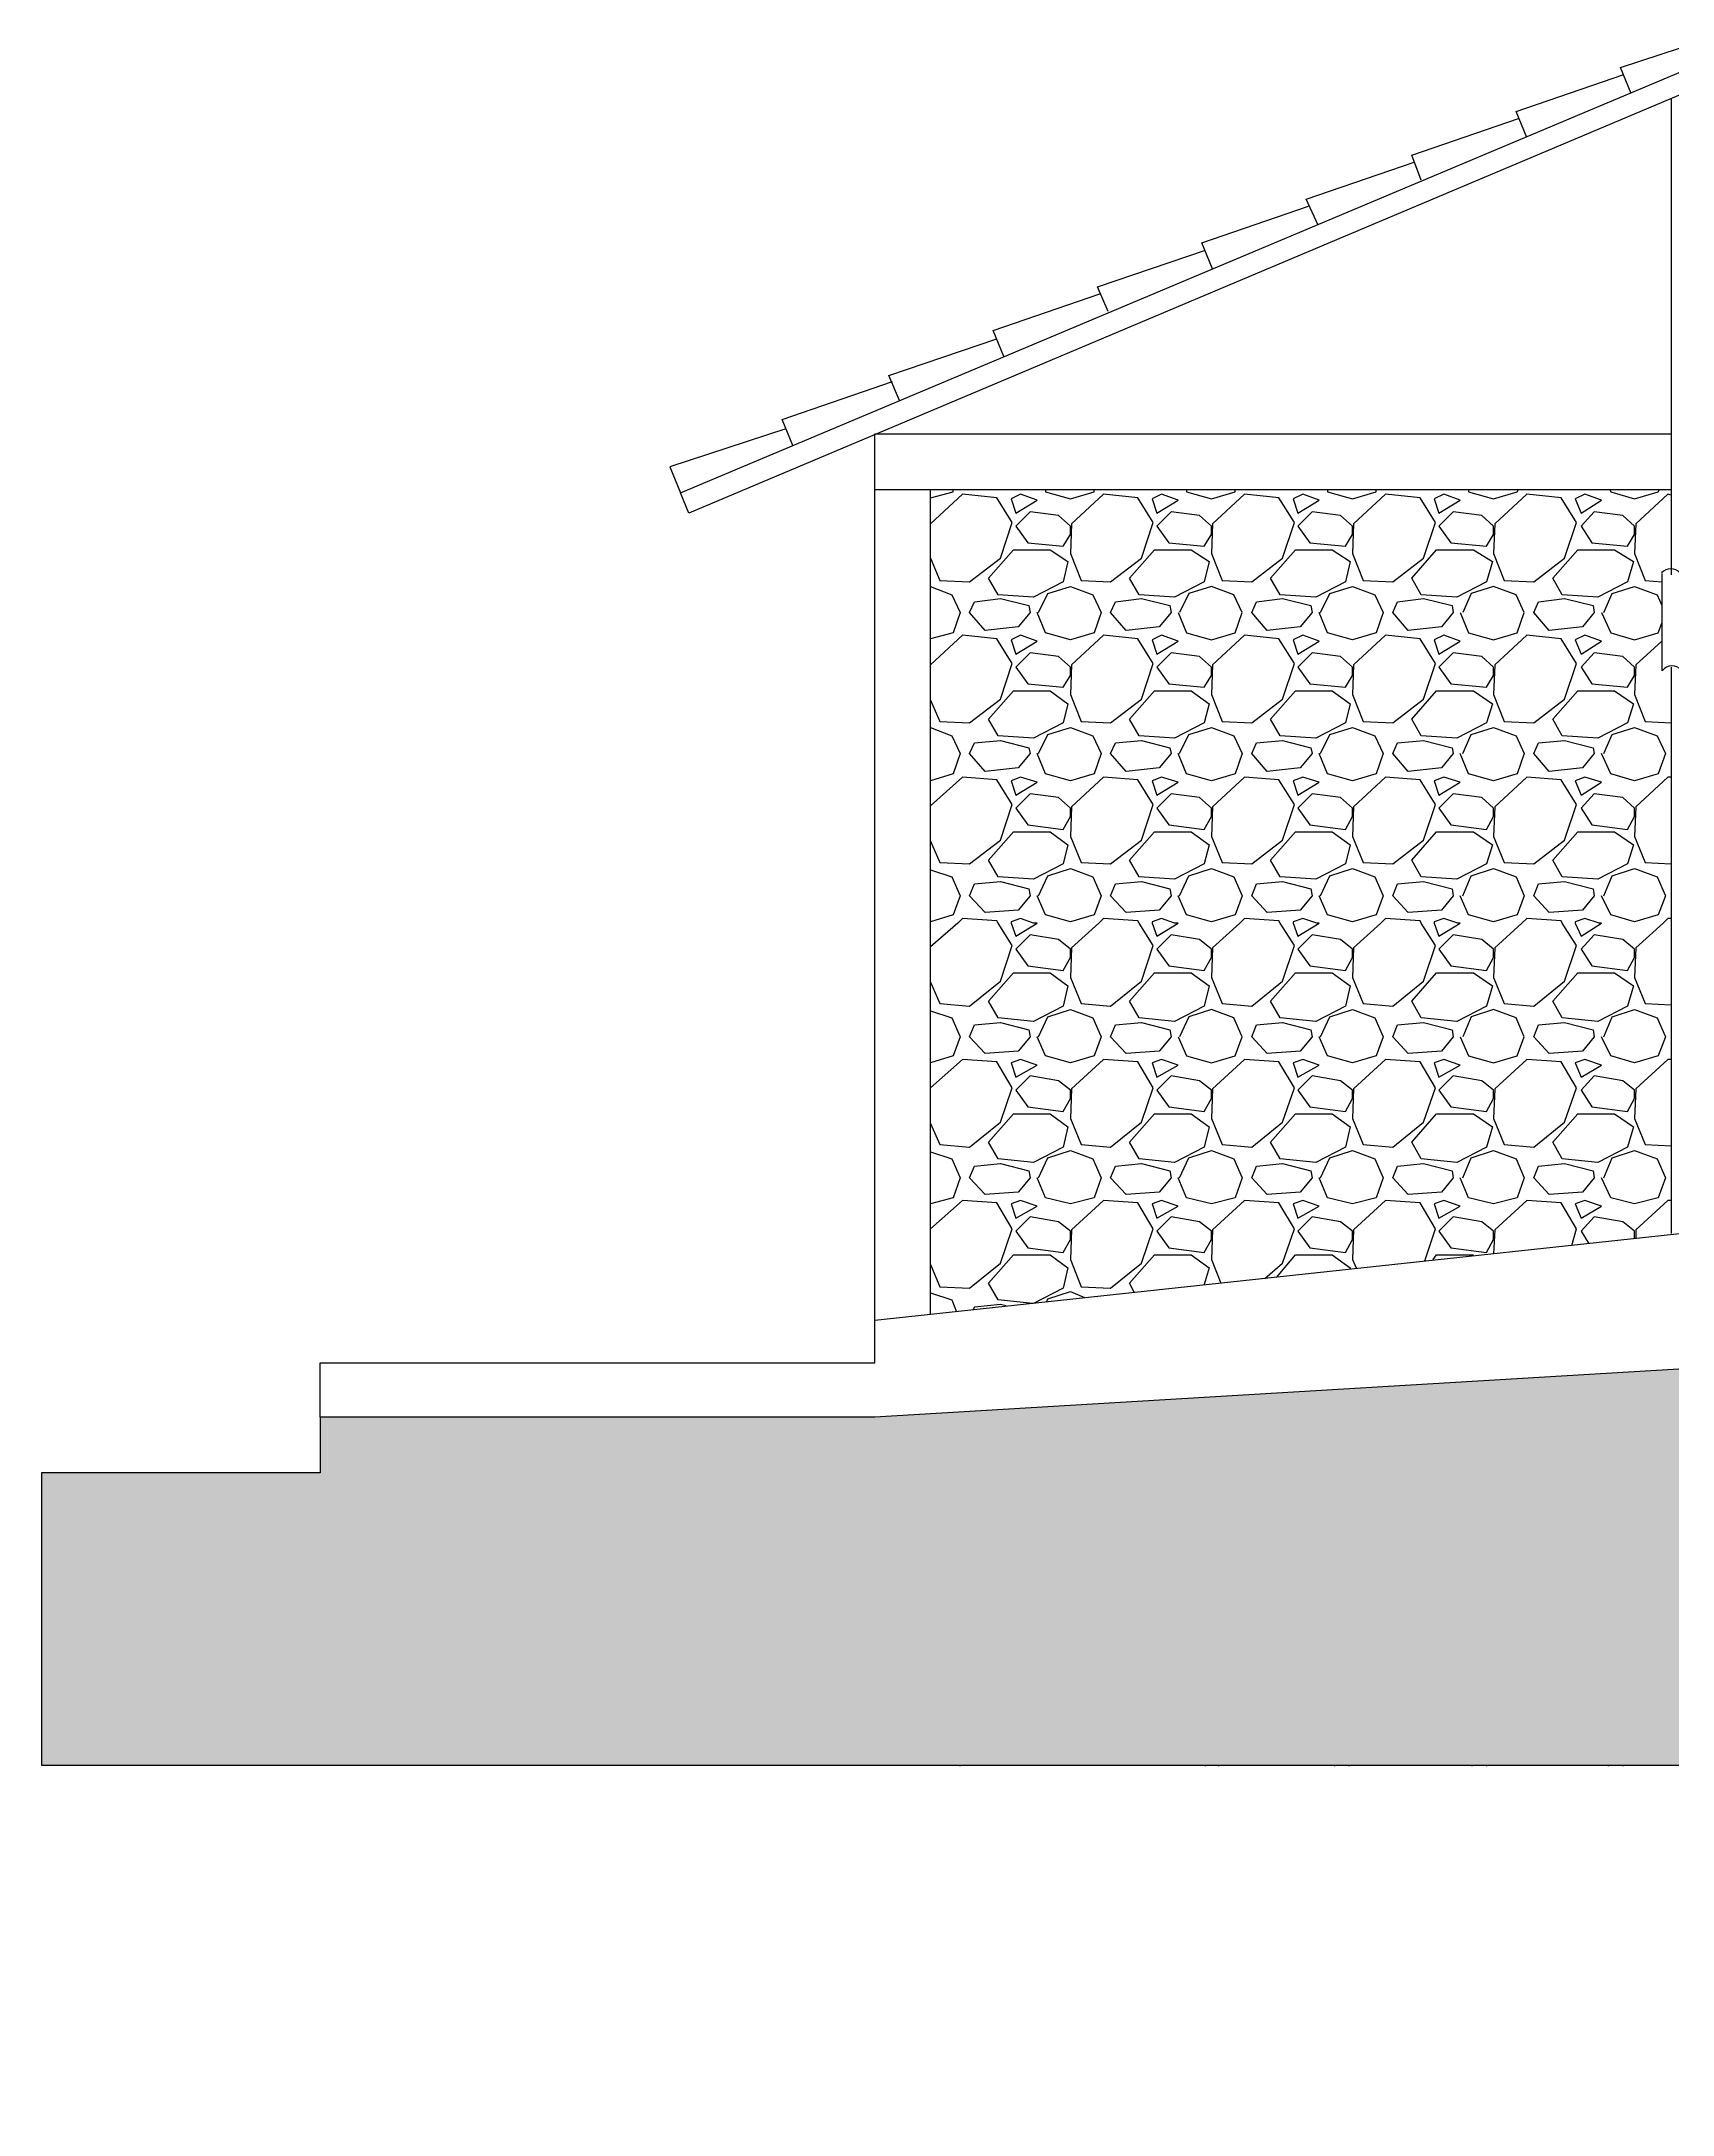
# Model space of a CAD drawing. Header units: millimetres. Extents: x -83523 to -66579, y -10485 to -2954.
# Drawn here: x -83523 to -77650, y -10485 to -3018 of the extents above; entities that cross this region are included whole.
import ezdxf

# ---------------------------------------------------------------- set-up
doc = ezdxf.new("R2010")
doc.units = ezdxf.units.MM
for name, color, linetype, lineweight in [('A-ALV-___-___-EXI', 250, 'Continuous', 35), ('A-BAS-___-___-EXI', 250, 'Continuous', 25), ('A-COB-___-___-EXI', 250, 'Continuous', 25), ('A-PIL-___-___-EXI', 250, 'Continuous', 25), ('A-PIS-___-___-EXI', 250, 'Continuous', 25)]:
    doc.layers.add(name, color=color, linetype=linetype, lineweight=lineweight)

msp = doc.modelspace()

# ---------------------------------------------------------------- hatches: boundary and pattern name
at = {"layer": 'A-BAS-___-___-EXI', "true_color": 0xcb9898}
msp.add_hatch(color=253, dxfattribs=at).paths.add_polyline_path([(-66578.6, -9226.9), (-66578.6, -8826.9), (-69592, -8826.9), (-69592, -7695.9), (-75879, -7695.9), (-80522.7, -7973.3), (-82520.2, -7973.3), (-82520.2, -8173.9), (-83523.2, -8173.9), (-83523.2, -9226.9)])

# ---------------------------------------------------------------- linework, layer by layer
at = {"layer": 'A-ALV-___-___-EXI', "lineweight": 25}
for points in [[(-80322.1, -4661.2), (-80241, -4639.9), (-80241, -4631.3)], [(-80322.1, -4878.9), (-80288, -4960), (-80181.3, -4964.3), (-80070.3, -4878.9), (-80027.6, -4750.8), (-80083.1, -4661.2), (-80206.9, -4648.4), (-80322.1, -4755.1)], [(-79908.1, -4631.3), (-79908.1, -4639.9), (-79818.5, -4665.5), (-79733.1, -4639.9), (-79733.1, -4631.3)], [(-79400.2, -4631.3), (-79400.2, -4639.9), (-79310.6, -4665.5), (-79225.2, -4639.9), (-79225.2, -4631.3)], [(-78892.3, -4631.3), (-78892.3, -4639.9), (-78802.7, -4665.5), (-78717.3, -4639.9), (-78717.3, -4631.3)], [(-78384.4, -4631.3), (-78384.4, -4639.9), (-78294.7, -4665.5), (-78209.4, -4639.9), (-78205.1, -4631.3)], [(-77876.5, -4631.3), (-77872.2, -4639.9), (-77786.8, -4665.5), (-77701.5, -4639.9), (-77697.2, -4631.3)], [(-77654.5, -4652.7), (-77667.3, -4648.4), (-77782.6, -4755.1), (-77786.8, -4861.8), (-77748.4, -4960), (-77688.7, -4964.3)], [(-80322.1, -4981.3), (-80245.3, -5011.2), (-80215.4, -5075.2), (-80241, -5147.8), (-80322.1, -5169.1)], [(-79933.7, -5075.2), (-79899.6, -5006.9), (-79818.5, -4981.3), (-79737.4, -5011.2), (-79707.5, -5075.2), (-79733.1, -5147.8), (-79818.5, -5173.4), (-79908.1, -5147.8), (-79938, -5075.2)], [(-79430.1, -5075.2), (-79400.2, -5147.8), (-79310.6, -5173.4), (-79225.2, -5147.8), (-79199.6, -5075.2), (-79229.5, -5011.2), (-79310.6, -4981.3), (-79391.7, -5006.9), (-79425.8, -5075.2)], [(-78917.9, -5075.2), (-78883.8, -5006.9), (-78802.7, -4981.3), (-78721.6, -5011.2), (-78691.7, -5075.2), (-78717.3, -5147.8), (-78802.7, -5173.4), (-78892.3, -5147.8), (-78922.2, -5075.2)], [(-78414.3, -5075.2), (-78384.4, -5147.8), (-78294.7, -5173.4), (-78209.4, -5147.8), (-78183.8, -5075.2), (-78213.7, -5011.2), (-78294.7, -4981.3), (-78375.8, -5006.9), (-78405.7, -5075.2)], [(-77897.8, -5075.2), (-77867.9, -5006.9), (-77786.8, -4981.3), (-77705.7, -5011.2), (-77688.7, -5049.6)], [(-77906.3, -5075.2), (-77872.2, -5147.8), (-77786.8, -5173.4), (-77701.5, -5147.8), (-77688.7, -5113.6)], [(-80322.1, -5391.1), (-80288, -5467.9), (-80181.3, -5472.2), (-80070.3, -5386.8), (-80027.6, -5258.8), (-80083.1, -5169.1), (-80206.9, -5156.3), (-80322.1, -5263)], [(-77688.7, -5177.7), (-77782.6, -5263), (-77786.8, -5369.7), (-77748.4, -5467.9), (-77654.5, -5472.2)], [(-80322.1, -5489.2), (-80245.3, -5519.1), (-80215.4, -5583.1), (-80241, -5655.7), (-80322.1, -5681.3)], [(-79933.7, -5583.1), (-79899.6, -5514.8), (-79818.5, -5489.2), (-79737.4, -5519.1), (-79707.5, -5583.1), (-79733.1, -5655.7), (-79818.5, -5681.3), (-79908.1, -5655.7), (-79938, -5583.1)], [(-79425.8, -5583.1), (-79391.7, -5514.8), (-79310.6, -5489.2), (-79229.5, -5519.1), (-79199.6, -5583.1), (-79225.2, -5655.7), (-79310.6, -5681.3), (-79400.2, -5655.7), (-79430.1, -5583.1)], [(-78917.9, -5583.1), (-78883.8, -5514.8), (-78802.7, -5489.2), (-78721.6, -5519.1), (-78691.7, -5583.1), (-78717.3, -5655.7), (-78802.7, -5681.3), (-78892.3, -5655.7), (-78922.2, -5583.1)], [(-78405.7, -5583.1), (-78375.8, -5514.8), (-78294.7, -5489.2), (-78213.7, -5519.1), (-78183.8, -5583.1), (-78209.4, -5655.7), (-78294.7, -5681.3), (-78384.4, -5655.7), (-78414.3, -5583.1)], [(-77897.8, -5583.1), (-77867.9, -5514.8), (-77786.8, -5489.2), (-77705.7, -5519.1), (-77675.9, -5583.1), (-77701.5, -5655.7), (-77786.8, -5681.3), (-77872.2, -5655.7), (-77906.3, -5583.1)], [(-80322.1, -5899), (-80288, -5975.8), (-80181.3, -5980.1), (-80070.3, -5894.7), (-80027.6, -5766.7), (-80083.1, -5677), (-80206.9, -5668.5), (-80322.1, -5770.9)], [(-77654.5, -5668.5), (-77667.3, -5668.5), (-77782.6, -5775.2), (-77786.8, -5881.9), (-77748.4, -5975.8), (-77654.5, -5980.1)], [(-80322.1, -6001.4), (-80245.3, -6027), (-80215.4, -6095.3), (-80241, -6163.6), (-80322.1, -6189.2)], [(-79933.7, -6095.3), (-79899.6, -6022.8), (-79818.5, -5997.1), (-79737.4, -6027), (-79707.5, -6095.3), (-79733.1, -6163.6), (-79818.5, -6189.2), (-79908.1, -6163.6), (-79938, -6095.3)], [(-79425.8, -6095.3), (-79391.7, -6022.8), (-79310.6, -5997.1), (-79229.5, -6027), (-79199.6, -6095.3), (-79225.2, -6163.6), (-79310.6, -6189.2), (-79400.2, -6163.6), (-79430.1, -6095.3)], [(-78917.9, -6095.3), (-78883.8, -6022.8), (-78802.7, -5997.1), (-78721.6, -6027), (-78691.7, -6095.3), (-78717.3, -6163.6), (-78802.7, -6189.2), (-78892.3, -6163.6), (-78922.2, -6095.3)], [(-78405.7, -6095.3), (-78375.8, -6022.8), (-78294.7, -5997.1), (-78213.7, -6027), (-78183.8, -6095.3), (-78209.4, -6163.6), (-78294.7, -6189.2), (-78384.4, -6163.6), (-78414.3, -6095.3)], [(-77897.8, -6095.3), (-77867.9, -6022.8), (-77786.8, -5997.1), (-77705.7, -6027), (-77675.9, -6095.3), (-77701.5, -6163.6), (-77786.8, -6189.2), (-77872.2, -6163.6), (-77906.3, -6095.3)], [(-80322.1, -6406.9), (-80288, -6483.7), (-80181.3, -6492.3), (-80070.3, -6402.6), (-80027.6, -6274.6), (-80078.8, -6193.5), (-80083.1, -6184.9), (-80206.9, -6176.4), (-80224, -6193.5), (-80322.1, -6278.8)], [(-77654.5, -6176.4), (-77667.3, -6176.4), (-77684.4, -6193.5), (-77782.6, -6283.1), (-77786.8, -6389.8), (-77748.4, -6483.7), (-77654.5, -6488)], [(-80322.1, -6509.3), (-80245.3, -6534.9), (-80215.4, -6603.2), (-80241, -6671.5), (-80322.1, -6697.1)], [(-79933.7, -6603.2), (-79899.6, -6530.7), (-79818.5, -6505.1), (-79737.4, -6534.9), (-79707.5, -6603.2), (-79733.1, -6671.5), (-79818.5, -6697.1), (-79908.1, -6671.5), (-79938, -6603.2)], [(-79430.1, -6603.2), (-79400.2, -6671.5), (-79310.6, -6697.1), (-79225.2, -6671.5), (-79199.6, -6603.2), (-79229.5, -6534.9), (-79310.6, -6505.1), (-79391.7, -6530.7), (-79425.8, -6603.2)], [(-78917.9, -6603.2), (-78883.8, -6530.7), (-78802.7, -6505.1), (-78721.6, -6534.9), (-78691.7, -6603.2), (-78717.3, -6671.5), (-78802.7, -6697.1), (-78892.3, -6671.5), (-78922.2, -6603.2)], [(-78414.3, -6603.2), (-78384.4, -6671.5), (-78294.7, -6697.1), (-78209.4, -6671.5), (-78183.8, -6603.2), (-78213.7, -6534.9), (-78294.7, -6505.1), (-78375.8, -6530.7), (-78405.7, -6603.2)], [(-77897.8, -6603.2), (-77867.9, -6530.7), (-77786.8, -6505.1), (-77705.7, -6534.9), (-77675.9, -6603.2), (-77701.5, -6671.5), (-77786.8, -6697.1), (-77872.2, -6671.5), (-77906.3, -6603.2)], [(-80322.1, -6914.8), (-80288, -6991.6), (-80181.3, -7000.2), (-80070.3, -6910.5), (-80027.6, -6786.8), (-80083.1, -6692.9), (-80206.9, -6684.3), (-80322.1, -6786.8)], [(-77654.5, -6684.3), (-77667.3, -6684.3), (-77782.6, -6791), (-77786.8, -6897.7), (-77748.4, -6991.6), (-77654.5, -6995.9)], [(-80322.1, -7017.2), (-80245.3, -7042.8), (-80215.4, -7111.1), (-80241, -7183.7), (-80322.1, -7205)], [(-79933.7, -7111.1), (-79899.6, -7038.6), (-79818.5, -7013), (-79737.4, -7042.8), (-79707.5, -7111.1), (-79733.1, -7183.7), (-79818.5, -7205), (-79908.1, -7183.7), (-79938, -7111.1)], [(-79425.8, -7111.1), (-79391.7, -7038.6), (-79310.6, -7013), (-79229.5, -7042.8), (-79199.6, -7111.1), (-79225.2, -7183.7), (-79310.6, -7205), (-79400.2, -7183.7), (-79430.1, -7111.1)], [(-78917.9, -7111.1), (-78883.8, -7038.6), (-78802.7, -7013), (-78721.6, -7042.8), (-78691.7, -7111.1), (-78717.3, -7183.7), (-78802.7, -7205), (-78892.3, -7183.7), (-78922.2, -7111.1)], [(-78405.7, -7111.1), (-78375.8, -7038.6), (-78294.7, -7013), (-78213.7, -7042.8), (-78183.8, -7111.1), (-78209.4, -7183.7), (-78294.7, -7205), (-78384.4, -7183.7), (-78414.3, -7111.1)], [(-77897.8, -7111.1), (-77867.9, -7038.6), (-77786.8, -7013), (-77705.7, -7042.8), (-77675.9, -7111.1), (-77701.5, -7183.7), (-77786.8, -7205), (-77872.2, -7183.7), (-77906.3, -7111.1)], [(-80322.1, -7422.7), (-80288, -7503.8), (-80181.3, -7508.1), (-80070.3, -7418.4), (-80027.6, -7294.7), (-80083.1, -7200.8), (-80206.9, -7192.2), (-80322.1, -7294.7)], [(-79118.5, -7473.9), (-79054.5, -7418.4), (-79011.8, -7294.7), (-79067.3, -7200.8), (-79191.1, -7192.2), (-79306.3, -7298.9), (-79310.6, -7405.6), (-79276.4, -7491)], [(-78542.3, -7409.9), (-78503.9, -7294.7), (-78559.4, -7200.8), (-78683.2, -7192.2), (-78798.4, -7298.9), (-78802.7, -7405.6), (-78789.9, -7435.5)], [(-78013, -7354.4), (-77996, -7294.7), (-78051.5, -7200.8), (-78175.2, -7192.2), (-78290.5, -7298.9), (-78294.7, -7384.3)], [(-77654.5, -7192.2), (-77667.3, -7192.2), (-77782.6, -7298.9), (-77782.6, -7328.8)], [(-77786.8, -7328.9), (-77786.8, -7303.2), (-77829.5, -7269.1), (-77932, -7252), (-77978.9, -7303.2), (-77953.3, -7345.9)], [(-79955.1, -7563.6), (-80078.8, -7550.8), (-80113, -7491), (-80023.4, -7388.6), (-79891, -7388.6), (-79827, -7435.5), (-79844.1, -7508.1), (-79950.8, -7563.6)], [(-79588, -7525.1), (-79605.1, -7491), (-79515.4, -7388.6), (-79383.1, -7388.6), (-79319.1, -7435.5), (-79336.2, -7495.3)], [(-79075.8, -7469.7), (-79007.5, -7388.6), (-78875.2, -7388.6), (-78811.2, -7435.5), (-78811.2, -7439.8)], [(-78512.4, -7405.6), (-78499.6, -7388.6), (-78367.3, -7388.6)], [(-80322.1, -7525.1), (-80245.3, -7550.8), (-80228.2, -7593.4)], [(-79903.8, -7559.3), (-79899.6, -7546.5), (-79818.5, -7520.9), (-79767.3, -7542.2)], [(-80049, -7572.1), (-80070.3, -7567.8), (-80164.2, -7576.4), (-80168.5, -7584.9)]]:
    msp.add_lwpolyline(points, dxfattribs=at)
for points in [[(-80031.9, -4665.5), (-80014.8, -4716.7), (-79938, -4669.8), (-79997.7, -4648.4)], [(-79818.5, -4861.8), (-79780.1, -4960), (-79673.4, -4964.3), (-79562.4, -4878.9), (-79519.7, -4750.8), (-79575.2, -4661.2), (-79699, -4648.4), (-79814.2, -4755.1)], [(-79524, -4665.5), (-79506.9, -4716.7), (-79430.1, -4669.8), (-79489.8, -4648.4)], [(-79310.6, -4861.8), (-79272.2, -4960), (-79165.5, -4964.3), (-79054.5, -4878.9), (-79011.8, -4750.8), (-79067.3, -4661.2), (-79191.1, -4648.4), (-79306.3, -4755.1)], [(-79016.1, -4665.5), (-78999, -4716.7), (-78922.2, -4669.8), (-78981.9, -4648.4)], [(-78802.7, -4861.8), (-78764.2, -4960), (-78657.5, -4964.3), (-78546.6, -4878.9), (-78503.9, -4750.8), (-78559.4, -4661.2), (-78683.2, -4648.4), (-78798.4, -4755.1)], [(-78508.2, -4665.5), (-78491.1, -4716.7), (-78414.3, -4669.8), (-78474, -4648.4)], [(-78294.7, -4861.8), (-78256.3, -4960), (-78149.6, -4964.3), (-78038.7, -4878.9), (-77996, -4750.8), (-78051.5, -4661.2), (-78175.2, -4648.4), (-78290.5, -4755.1)], [(-78000.2, -4665.5), (-77978.9, -4716.7), (-77906.3, -4669.8), (-77966.1, -4648.4)], [(-79861.2, -4725.2), (-79963.6, -4712.4), (-80014.8, -4763.7), (-79972.1, -4823.4), (-79844.1, -4836.2), (-79818.5, -4793.5), (-79818.5, -4763.7)], [(-79353.3, -4725.2), (-79455.7, -4712.4), (-79506.9, -4763.7), (-79464.2, -4823.4), (-79336.2, -4836.2), (-79310.6, -4793.5), (-79310.6, -4763.7)], [(-78845.3, -4725.2), (-78947.8, -4712.4), (-78999, -4763.7), (-78956.3, -4823.4), (-78828.3, -4836.2), (-78802.7, -4793.5), (-78802.7, -4763.7)], [(-78337.4, -4725.2), (-78439.9, -4712.4), (-78491.1, -4763.7), (-78448.4, -4823.4), (-78320.4, -4836.2), (-78294.7, -4793.5), (-78294.7, -4763.7)], [(-77829.5, -4725.2), (-77932, -4712.4), (-77978.9, -4763.7), (-77940.5, -4823.4), (-77812.4, -4836.2), (-77786.8, -4793.5), (-77786.8, -4763.7)], [(-80113, -4951.4), (-80023.4, -4849), (-79891, -4849), (-79827, -4891.7), (-79844.1, -4964.3), (-79950.8, -5019.7), (-80078.8, -5011.2)], [(-79605.1, -4951.4), (-79515.4, -4849), (-79383.1, -4849), (-79319.1, -4891.7), (-79336.2, -4964.3), (-79442.9, -5019.7), (-79570.9, -5011.2)], [(-79097.2, -4951.4), (-79007.5, -4849), (-78875.2, -4849), (-78811.2, -4891.7), (-78828.3, -4964.3), (-78935, -5019.7), (-79063, -5011.2)], [(-78589.3, -4951.4), (-78499.6, -4849), (-78367.3, -4849), (-78299, -4891.7), (-78320.4, -4964.3), (-78427.1, -5019.7), (-78555.1, -5011.2)], [(-78081.3, -4951.4), (-77991.7, -4849), (-77859.4, -4849), (-77791.1, -4891.7), (-77812.4, -4964.3), (-77919.1, -5019.7), (-78047.2, -5011.2)], [(-80070.3, -5024), (-79967.9, -5049.6), (-79963.6, -5075.2), (-80006.3, -5126.4), (-80125.8, -5139.2), (-80181.3, -5075.2), (-80164.2, -5036.8)], [(-79562.4, -5024), (-79460, -5049.6), (-79455.7, -5075.2), (-79498.4, -5126.4), (-79617.9, -5139.2), (-79673.4, -5075.2), (-79656.3, -5036.8)], [(-79054.5, -5024), (-78952, -5049.6), (-78947.8, -5075.2), (-78990.5, -5126.4), (-79110, -5139.2), (-79165.5, -5075.2), (-79148.4, -5036.8)], [(-78546.6, -5024), (-78444.1, -5049.6), (-78439.9, -5075.2), (-78482.5, -5126.4), (-78602.1, -5139.2), (-78657.5, -5075.2), (-78640.5, -5036.8)], [(-78038.7, -5024), (-77936.2, -5049.6), (-77932, -5075.2), (-77974.6, -5126.4), (-78094.1, -5139.2), (-78149.6, -5075.2), (-78132.6, -5036.8)], [(-80031.9, -5173.4), (-80014.8, -5224.6), (-79938, -5177.7), (-79997.7, -5156.3)], [(-79861.2, -5233.1), (-79963.6, -5220.3), (-80014.8, -5271.6), (-79972.1, -5331.3), (-79844.1, -5344.1), (-79818.5, -5301.4), (-79818.5, -5271.6)], [(-79818.5, -5369.7), (-79780.1, -5467.9), (-79673.4, -5472.2), (-79562.4, -5386.8), (-79519.7, -5258.8), (-79575.2, -5169.1), (-79699, -5156.3), (-79814.2, -5263)], [(-79524, -5173.4), (-79506.9, -5224.6), (-79430.1, -5177.7), (-79489.8, -5156.3)], [(-79353.3, -5233.1), (-79455.7, -5220.3), (-79506.9, -5271.6), (-79464.2, -5331.3), (-79336.2, -5344.1), (-79310.6, -5301.4), (-79310.6, -5271.6)], [(-79310.6, -5369.7), (-79272.2, -5467.9), (-79165.5, -5472.2), (-79054.5, -5386.8), (-79011.8, -5258.8), (-79067.3, -5169.1), (-79191.1, -5156.3), (-79306.3, -5263)], [(-79016.1, -5173.4), (-78999, -5224.6), (-78922.2, -5177.7), (-78981.9, -5156.3)], [(-78845.3, -5233.1), (-78947.8, -5220.3), (-78999, -5271.6), (-78956.3, -5331.3), (-78828.3, -5344.1), (-78802.7, -5301.4), (-78802.7, -5271.6)], [(-78802.7, -5369.7), (-78764.2, -5467.9), (-78657.5, -5472.2), (-78546.6, -5386.8), (-78503.9, -5258.8), (-78559.4, -5169.1), (-78683.2, -5156.3), (-78798.4, -5263)], [(-78508.2, -5173.4), (-78491.1, -5224.6), (-78414.3, -5177.7), (-78474, -5156.3)], [(-78337.4, -5233.1), (-78439.9, -5220.3), (-78491.1, -5271.6), (-78448.4, -5331.3), (-78320.4, -5344.1), (-78294.7, -5301.4), (-78294.7, -5271.6)], [(-78294.7, -5369.7), (-78256.3, -5467.9), (-78149.6, -5472.2), (-78038.7, -5386.8), (-77996, -5258.8), (-78051.5, -5169.1), (-78175.2, -5156.3), (-78290.5, -5263)], [(-78000.2, -5173.4), (-77978.9, -5224.6), (-77906.3, -5177.7), (-77966.1, -5156.3)], [(-77829.5, -5233.1), (-77932, -5220.3), (-77978.9, -5271.6), (-77940.5, -5331.3), (-77812.4, -5344.1), (-77786.8, -5301.4), (-77786.8, -5271.6)], [(-80113, -5459.4), (-80023.4, -5356.9), (-79891, -5356.9), (-79827, -5403.9), (-79844.1, -5472.2), (-79950.8, -5527.7), (-80078.8, -5519.1)], [(-79605.1, -5459.4), (-79515.4, -5356.9), (-79383.1, -5356.9), (-79319.1, -5403.9), (-79336.2, -5472.2), (-79442.9, -5527.7), (-79570.9, -5519.1)], [(-79097.2, -5459.4), (-79007.5, -5356.9), (-78875.2, -5356.9), (-78811.2, -5403.9), (-78828.3, -5472.2), (-78935, -5527.7), (-79063, -5519.1)], [(-78589.3, -5459.4), (-78499.6, -5356.9), (-78367.3, -5356.9), (-78299, -5403.9), (-78320.4, -5472.2), (-78427.1, -5527.7), (-78555.1, -5519.1)], [(-78081.3, -5459.4), (-77991.7, -5356.9), (-77859.4, -5356.9), (-77791.1, -5403.9), (-77812.4, -5472.2), (-77919.1, -5527.7), (-78047.2, -5519.1)], [(-80070.3, -5536.2), (-79967.9, -5561.8), (-79963.6, -5583.1), (-80006.3, -5634.4), (-80125.8, -5647.2), (-80181.3, -5583.1), (-80164.2, -5544.7)], [(-79562.4, -5536.2), (-79460, -5561.8), (-79455.7, -5583.1), (-79498.4, -5634.4), (-79617.9, -5647.2), (-79673.4, -5583.1), (-79656.3, -5544.7)], [(-79054.5, -5536.2), (-78952, -5561.8), (-78947.8, -5583.1), (-78990.5, -5634.4), (-79110, -5647.2), (-79165.5, -5583.1), (-79148.4, -5544.7)], [(-78546.6, -5536.2), (-78444.1, -5561.8), (-78439.9, -5583.1), (-78482.5, -5634.4), (-78602.1, -5647.2), (-78657.5, -5583.1), (-78640.5, -5544.7)], [(-78038.7, -5536.2), (-77936.2, -5561.8), (-77932, -5583.1), (-77974.6, -5634.4), (-78094.1, -5647.2), (-78149.6, -5583.1), (-78132.6, -5544.7)], [(-80031.9, -5681.3), (-80014.8, -5732.5), (-79938, -5685.6), (-79997.7, -5668.5)], [(-79818.5, -5881.9), (-79780.1, -5975.8), (-79673.4, -5980.1), (-79562.4, -5894.7), (-79519.7, -5766.7), (-79575.2, -5677), (-79699, -5668.5), (-79814.2, -5775.2)], [(-79524, -5681.3), (-79506.9, -5732.5), (-79430.1, -5685.6), (-79489.8, -5668.5)], [(-79310.6, -5881.9), (-79272.2, -5975.8), (-79165.5, -5980.1), (-79054.5, -5894.7), (-79011.8, -5766.7), (-79067.3, -5677), (-79191.1, -5668.5), (-79306.3, -5775.2)], [(-79016.1, -5681.3), (-78999, -5732.5), (-78922.2, -5685.6), (-78981.9, -5668.5)], [(-78802.7, -5881.9), (-78764.2, -5975.8), (-78657.5, -5980.1), (-78546.6, -5894.7), (-78503.9, -5766.7), (-78559.4, -5677), (-78683.2, -5668.5), (-78798.4, -5775.2)], [(-78508.2, -5681.3), (-78491.1, -5732.5), (-78414.3, -5685.6), (-78474, -5668.5)], [(-78294.7, -5881.9), (-78256.3, -5975.8), (-78149.6, -5980.1), (-78038.7, -5894.7), (-77996, -5766.7), (-78051.5, -5677), (-78175.2, -5668.5), (-78290.5, -5775.2)], [(-78000.2, -5681.3), (-77978.9, -5732.5), (-77906.3, -5685.6), (-77966.1, -5668.5)], [(-79861.2, -5741.1), (-79963.6, -5728.3), (-80014.8, -5779.5), (-79972.1, -5839.2), (-79844.1, -5856.3), (-79818.5, -5809.3), (-79818.5, -5779.5)], [(-79353.3, -5741.1), (-79455.7, -5728.3), (-79506.9, -5779.5), (-79464.2, -5839.2), (-79336.2, -5856.3), (-79310.6, -5809.3), (-79310.6, -5779.5)], [(-78845.3, -5741.1), (-78947.8, -5728.3), (-78999, -5779.5), (-78956.3, -5839.2), (-78828.3, -5856.3), (-78802.7, -5809.3), (-78802.7, -5779.5)], [(-78337.4, -5741.1), (-78439.9, -5728.3), (-78491.1, -5779.5), (-78448.4, -5839.2), (-78320.4, -5856.3), (-78294.7, -5809.3), (-78294.7, -5779.5)], [(-77829.5, -5741.1), (-77932, -5728.3), (-77978.9, -5779.5), (-77940.5, -5839.2), (-77812.4, -5856.3), (-77786.8, -5809.3), (-77786.8, -5779.5)], [(-80113, -5967.3), (-80023.4, -5864.8), (-79891, -5864.8), (-79827, -5911.8), (-79844.1, -5980.1), (-79950.8, -6035.6), (-80078.8, -6027)], [(-79605.1, -5967.3), (-79515.4, -5864.8), (-79383.1, -5864.8), (-79319.1, -5911.8), (-79336.2, -5980.1), (-79442.9, -6035.6), (-79570.9, -6027)], [(-79097.2, -5967.3), (-79007.5, -5864.8), (-78875.2, -5864.8), (-78811.2, -5911.8), (-78828.3, -5980.1), (-78935, -6035.6), (-79063, -6027)], [(-78589.3, -5967.3), (-78499.6, -5864.8), (-78367.3, -5864.8), (-78299, -5911.8), (-78320.4, -5980.1), (-78427.1, -6035.6), (-78555.1, -6027)], [(-78081.3, -5967.3), (-77991.7, -5864.8), (-77859.4, -5864.8), (-77791.1, -5911.8), (-77812.4, -5980.1), (-77919.1, -6035.6), (-78047.2, -6027)], [(-80070.3, -6044.1), (-79967.9, -6069.7), (-79963.6, -6095.3), (-80006.3, -6146.5), (-80125.8, -6155.1), (-80181.3, -6095.3), (-80164.2, -6052.6)], [(-79562.4, -6044.1), (-79460, -6069.7), (-79455.7, -6095.3), (-79498.4, -6146.5), (-79617.9, -6155.1), (-79673.4, -6095.3), (-79656.3, -6052.6)], [(-79054.5, -6044.1), (-78952, -6069.7), (-78947.8, -6095.3), (-78990.5, -6146.5), (-79110, -6155.1), (-79165.5, -6095.3), (-79148.4, -6052.6)], [(-78546.6, -6044.1), (-78444.1, -6069.7), (-78439.9, -6095.3), (-78482.5, -6146.5), (-78602.1, -6155.1), (-78657.5, -6095.3), (-78640.5, -6052.6)], [(-78038.7, -6044.1), (-77936.2, -6069.7), (-77932, -6095.3), (-77974.6, -6146.5), (-78094.1, -6155.1), (-78149.6, -6095.3), (-78132.6, -6052.6)], [(-80031.9, -6189.2), (-80031.9, -6193.5), (-80014.8, -6240.4), (-79938, -6193.5), (-79950.8, -6193.5), (-79997.7, -6176.4)], [(-79818.5, -6389.8), (-79780.1, -6483.7), (-79673.4, -6492.3), (-79562.4, -6402.6), (-79519.7, -6274.6), (-79570.9, -6193.5), (-79575.2, -6184.9), (-79699, -6176.4), (-79716, -6193.5), (-79814.2, -6283.1)], [(-79524, -6189.2), (-79524, -6193.5), (-79506.9, -6240.4), (-79430.1, -6193.5), (-79442.9, -6193.5), (-79489.8, -6176.4)], [(-79310.6, -6389.8), (-79272.2, -6483.7), (-79165.5, -6492.3), (-79054.5, -6402.6), (-79011.8, -6274.6), (-79063, -6193.5), (-79067.3, -6184.9), (-79191.1, -6176.4), (-79208.1, -6193.5), (-79306.3, -6283.1)], [(-79016.1, -6189.2), (-79016.1, -6193.5), (-78999, -6240.4), (-78922.2, -6193.5), (-78930.7, -6193.5), (-78981.9, -6176.4)], [(-78802.7, -6389.8), (-78764.2, -6483.7), (-78657.5, -6492.3), (-78546.6, -6402.6), (-78503.9, -6274.6), (-78555.1, -6193.5), (-78559.4, -6184.9), (-78683.2, -6176.4), (-78700.2, -6193.5), (-78798.4, -6283.1)], [(-78508.2, -6189.2), (-78508.2, -6193.5), (-78491.1, -6240.4), (-78414.3, -6193.5), (-78422.8, -6193.5), (-78474, -6176.4)], [(-78294.7, -6389.8), (-78256.3, -6483.7), (-78149.6, -6492.3), (-78038.7, -6402.6), (-77996, -6274.6), (-78047.2, -6193.5), (-78051.5, -6184.9), (-78175.2, -6176.4), (-78192.3, -6193.5), (-78290.5, -6283.1)], [(-78000.2, -6189.2), (-78000.2, -6193.5), (-77978.9, -6240.4), (-77906.3, -6193.5), (-77914.9, -6193.5), (-77966.1, -6176.4)], [(-79861.2, -6253.2), (-79963.6, -6236.2), (-80014.8, -6287.4), (-79972.1, -6347.1), (-79844.1, -6364.2), (-79818.5, -6317.3), (-79818.5, -6287.4)], [(-79353.3, -6253.2), (-79455.7, -6236.2), (-79506.9, -6287.4), (-79464.2, -6347.1), (-79336.2, -6364.2), (-79310.6, -6317.3), (-79310.6, -6287.4)], [(-78845.3, -6253.2), (-78947.8, -6236.2), (-78999, -6287.4), (-78956.3, -6347.1), (-78828.3, -6364.2), (-78802.7, -6317.3), (-78802.7, -6287.4)], [(-78337.4, -6253.2), (-78439.9, -6236.2), (-78491.1, -6287.4), (-78448.4, -6347.1), (-78320.4, -6364.2), (-78294.7, -6317.3), (-78294.7, -6287.4)], [(-77829.5, -6253.2), (-77932, -6236.2), (-77978.9, -6287.4), (-77940.5, -6347.1), (-77812.4, -6364.2), (-77786.8, -6317.3), (-77786.8, -6287.4)], [(-80113, -6475.2), (-80023.4, -6372.7), (-79891, -6372.7), (-79827, -6419.7), (-79844.1, -6492.3), (-79950.8, -6547.7), (-80078.8, -6534.9)], [(-79605.1, -6475.2), (-79515.4, -6372.7), (-79383.1, -6372.7), (-79319.1, -6419.7), (-79336.2, -6492.3), (-79442.9, -6547.7), (-79570.9, -6534.9)], [(-79097.2, -6475.2), (-79007.5, -6372.7), (-78875.2, -6372.7), (-78811.2, -6419.7), (-78828.3, -6492.3), (-78935, -6547.7), (-79063, -6534.9)], [(-78589.3, -6475.2), (-78499.6, -6372.7), (-78367.3, -6372.7), (-78299, -6419.7), (-78320.4, -6492.3), (-78427.1, -6547.7), (-78555.1, -6534.9)], [(-78081.3, -6475.2), (-77991.7, -6372.7), (-77859.4, -6372.7), (-77791.1, -6419.7), (-77812.4, -6492.3), (-77919.1, -6547.7), (-78047.2, -6534.9)], [(-80070.3, -6552), (-79967.9, -6577.6), (-79963.6, -6603.2), (-80006.3, -6654.4), (-80125.8, -6663), (-80181.3, -6603.2), (-80164.2, -6560.5)], [(-79562.4, -6552), (-79460, -6577.6), (-79455.7, -6603.2), (-79498.4, -6654.4), (-79617.9, -6663), (-79673.4, -6603.2), (-79656.3, -6560.5)], [(-79054.5, -6552), (-78952, -6577.6), (-78947.8, -6603.2), (-78990.5, -6654.4), (-79110, -6663), (-79165.5, -6603.2), (-79148.4, -6560.5)], [(-78546.6, -6552), (-78444.1, -6577.6), (-78439.9, -6603.2), (-78482.5, -6654.4), (-78602.1, -6663), (-78657.5, -6603.2), (-78640.5, -6560.5)], [(-78038.7, -6552), (-77936.2, -6577.6), (-77932, -6603.2), (-77974.6, -6654.4), (-78094.1, -6663), (-78149.6, -6603.2), (-78132.6, -6560.5)], [(-80031.9, -6697.1), (-80014.8, -6748.3), (-79938, -6705.7), (-79997.7, -6684.3)], [(-79818.5, -6897.7), (-79780.1, -6991.6), (-79673.4, -7000.2), (-79562.4, -6910.5), (-79519.7, -6786.8), (-79575.2, -6692.9), (-79699, -6684.3), (-79814.2, -6791)], [(-79524, -6697.1), (-79506.9, -6748.3), (-79430.1, -6705.7), (-79489.8, -6684.3)], [(-79310.6, -6897.7), (-79272.2, -6991.6), (-79165.5, -7000.2), (-79054.5, -6910.5), (-79011.8, -6786.8), (-79067.3, -6692.9), (-79191.1, -6684.3), (-79306.3, -6791)], [(-79016.1, -6697.1), (-78999, -6748.3), (-78922.2, -6705.7), (-78981.9, -6684.3)], [(-78802.7, -6897.7), (-78764.2, -6991.6), (-78657.5, -7000.2), (-78546.6, -6910.5), (-78503.9, -6786.8), (-78559.4, -6692.9), (-78683.2, -6684.3), (-78798.4, -6791)], [(-78508.2, -6697.1), (-78491.1, -6748.3), (-78414.3, -6705.7), (-78474, -6684.3)], [(-78294.7, -6897.7), (-78256.3, -6991.6), (-78149.6, -7000.2), (-78038.7, -6910.5), (-77996, -6786.8), (-78051.5, -6692.9), (-78175.2, -6684.3), (-78290.5, -6791)], [(-78000.2, -6697.1), (-77978.9, -6748.3), (-77906.3, -6705.7), (-77966.1, -6684.3)], [(-79861.2, -6761.1), (-79963.6, -6744.1), (-80014.8, -6795.3), (-79972.1, -6855), (-79844.1, -6872.1), (-79818.5, -6825.2), (-79818.5, -6795.3)], [(-79353.3, -6761.1), (-79455.7, -6744.1), (-79506.9, -6795.3), (-79464.2, -6855), (-79336.2, -6872.1), (-79310.6, -6825.2), (-79310.6, -6795.3)], [(-78845.3, -6761.1), (-78947.8, -6744.1), (-78999, -6795.3), (-78956.3, -6855), (-78828.3, -6872.1), (-78802.7, -6825.2), (-78802.7, -6795.3)], [(-78337.4, -6761.1), (-78439.9, -6744.1), (-78491.1, -6795.3), (-78448.4, -6855), (-78320.4, -6872.1), (-78294.7, -6825.2), (-78294.7, -6795.3)], [(-77829.5, -6761.1), (-77932, -6744.1), (-77978.9, -6795.3), (-77940.5, -6855), (-77812.4, -6872.1), (-77786.8, -6825.2), (-77786.8, -6795.3)], [(-80113, -6983.1), (-80023.4, -6880.7), (-79891, -6880.7), (-79827, -6927.6), (-79844.1, -7000.2), (-79950.8, -7055.6), (-80078.8, -7042.8)], [(-79605.1, -6983.1), (-79515.4, -6880.7), (-79383.1, -6880.7), (-79319.1, -6927.6), (-79336.2, -7000.2), (-79442.9, -7055.6), (-79570.9, -7042.8)], [(-79097.2, -6983.1), (-79007.5, -6880.7), (-78875.2, -6880.7), (-78811.2, -6927.6), (-78828.3, -7000.2), (-78935, -7055.6), (-79063, -7042.8)], [(-78589.3, -6983.1), (-78499.6, -6880.7), (-78367.3, -6880.7), (-78299, -6927.6), (-78320.4, -7000.2), (-78427.1, -7055.6), (-78555.1, -7042.8)], [(-78081.3, -6983.1), (-77991.7, -6880.7), (-77859.4, -6880.7), (-77791.1, -6927.6), (-77812.4, -7000.2), (-77919.1, -7055.6), (-78047.2, -7042.8)], [(-80070.3, -7059.9), (-79967.9, -7085.5), (-79963.6, -7111.1), (-80006.3, -7162.4), (-80125.8, -7170.9), (-80181.3, -7111.1), (-80164.2, -7068.5)], [(-79562.4, -7059.9), (-79460, -7085.5), (-79455.7, -7111.1), (-79498.4, -7162.4), (-79617.9, -7170.9), (-79673.4, -7111.1), (-79656.3, -7068.5)], [(-79054.5, -7059.9), (-78952, -7085.5), (-78947.8, -7111.1), (-78990.5, -7162.4), (-79110, -7170.9), (-79165.5, -7111.1), (-79148.4, -7068.5)], [(-78546.6, -7059.9), (-78444.1, -7085.5), (-78439.9, -7111.1), (-78482.5, -7162.4), (-78602.1, -7170.9), (-78657.5, -7111.1), (-78640.5, -7068.5)], [(-78038.7, -7059.9), (-77936.2, -7085.5), (-77932, -7111.1), (-77974.6, -7162.4), (-78094.1, -7170.9), (-78149.6, -7111.1), (-78132.6, -7068.5)], [(-80031.9, -7205), (-80014.8, -7256.3), (-79938, -7213.6), (-79997.7, -7192.2)], [(-79818.5, -7405.6), (-79780.1, -7503.8), (-79673.4, -7508.1), (-79562.4, -7418.4), (-79519.7, -7294.7), (-79575.2, -7200.8), (-79699, -7192.2), (-79814.2, -7298.9)], [(-79524, -7205), (-79506.9, -7256.3), (-79430.1, -7213.6), (-79489.8, -7192.2)], [(-79016.1, -7205), (-78999, -7256.3), (-78922.2, -7213.6), (-78981.9, -7192.2)], [(-78508.2, -7205), (-78491.1, -7256.3), (-78414.3, -7213.6), (-78474, -7192.2)], [(-78000.2, -7205), (-77978.9, -7256.3), (-77906.3, -7213.6), (-77966.1, -7192.2)], [(-79861.2, -7269.1), (-79963.6, -7252), (-80014.8, -7303.2), (-79972.1, -7363), (-79844.1, -7380), (-79818.5, -7333.1), (-79818.5, -7303.2)], [(-79353.3, -7269.1), (-79455.7, -7252), (-79506.9, -7303.2), (-79464.2, -7363), (-79336.2, -7380), (-79310.6, -7333.1), (-79310.6, -7303.2)], [(-78845.3, -7269.1), (-78947.8, -7252), (-78999, -7303.2), (-78956.3, -7363), (-78828.3, -7380), (-78802.7, -7333.1), (-78802.7, -7303.2)], [(-78337.4, -7269.1), (-78439.9, -7252), (-78491.1, -7303.2), (-78448.4, -7363), (-78320.4, -7380), (-78294.7, -7333.1), (-78294.7, -7303.2)]]:
    msp.add_lwpolyline(points, close=True, dxfattribs=at)
at = {"layer": 'A-BAS-___-___-EXI', "lineweight": 25}
for p, q in [((-80215.4, -9230), (-80215.4, -9226.9)), ((-79331.9, -9230), (-79331.9, -9226.9)), ((-79285, -9226.9), (-79285, -9230)), ((-78866.7, -9230), (-78866.7, -9226.9)), ((-78815.5, -9226.9), (-78815.5, -9230)), ((-78371.6, -9230), (-78371.6, -9226.9)), ((-78320.4, -9226.9), (-78320.4, -9230)), ((-77880.7, -9230), (-77880.7, -9226.9)), ((-77829.5, -9226.9), (-77829.5, -9230))]:
    msp.add_line(p, q, dxfattribs=at)
at = {"layer": 'A-BAS-___-___-EXI'}
msp.add_lwpolyline([(-75879, -6385.5), (-75879, -7695.9), (-80522.7, -7973.3), (-82520.2, -7973.3), (-82520.2, -8173.9), (-83523.2, -8173.9), (-83523.2, -9226.9), (-66578.6, -9226.9), (-66578.6, -8826.9), (-69592, -8826.9), (-69592, -7695.9), (-75879, -7695.9)], dxfattribs=at)
at = {"layer": 'A-COB-___-___-EXI', "lineweight": 25}
for p, q in [((-80522.7, -4430.7), (-77654.5, -4430.7)), ((-80522.7, -4631.3), (-77654.5, -4631.3)), ((-77688.7, -4934.4), (-77688.7, -5284.4))]:
    msp.add_line(p, q, dxfattribs=at)
for points in [[(-77799.6, -3205.8), (-77838.1, -3111.9), (-77552.1, -3018), (-77552.1, -3099.1), (-77552.1, -3180.2), (-81192.8, -4716.7), (-81222.7, -4644.1)], [(-80842.8, -4413.7), (-81261.1, -4550.2), (-81222.7, -4644.1), (-77552.1, -3099.1), (-75533.2, -3948.4)], [(-78175.2, -3363.7), (-78213.7, -3269.8), (-77825.2, -3137.5)], [(-78555.1, -3517.4), (-78589.3, -3427.7), (-78205.1, -3295.4)], [(-78926.4, -3679.5), (-78969.1, -3585.6), (-78580.7, -3453.3)], [(-79306.3, -3837.5), (-79344.7, -3743.6), (-78960.6, -3611.3)], [(-79681.9, -3991.1), (-79720.3, -3901.5), (-79331.9, -3769.2)], [(-80057.5, -4153.3), (-80095.9, -4059.4), (-79711.8, -3927.1)], [(-80433.1, -4311.2), (-80471.5, -4221.6), (-80083.1, -4089.3)], [(-80817.2, -4473.5), (-80855.6, -4379.5), (-80458.7, -4242.9)]]:
    msp.add_lwpolyline(points, dxfattribs=at)
for points in [[(-77656.7, -4917.3), (-77669.3, -4917.3), (-77681.3, -4922.6), (-77689.7, -4931.9)], [(-77623.6, -4931.9), (-77631.8, -4923), (-77643.2, -4917.7), (-77655.3, -4917.3)]]:
    msp.add_open_spline(points, degree=3, dxfattribs=at)
msp.add_open_spline([(-77619.3, -5281.8), (-77627.9, -5272.6), (-77639.9, -5267.3), (-77652.4, -5267.3), (-77665.7, -5267.3), (-77678.2, -5273.2), (-77686.7, -5283.2)], degree=3, knots=[0, 0, 0, 0, 1, 1, 1, 2, 2, 2, 2], dxfattribs=at)
at = {"layer": 'A-PIL-___-___-EXI', "lineweight": 25}
for p, q in [((-77654.5, -3222.8), (-77654.5, -4938.6)), ((-80522.7, -7623.3), (-80522.7, -4430.7)), ((-80322.1, -7602), (-80322.1, -4631.3)), ((-77654.5, -5271.6), (-77654.5, -7311.7))]:
    msp.add_line(p, q, dxfattribs=at)
at = {"layer": 'A-PIS-___-___-EXI', "lineweight": 25}
for p, q in [((-80522.7, -7623.3), (-77389.9, -7286.1)), ((-80522.7, -7777), (-80522.7, -7623.3)), ((-82520.2, -7973.3), (-82520.2, -7777)), ((-82520.2, -7777), (-80522.7, -7777))]:
    msp.add_line(p, q, dxfattribs=at)

# ---------------------------------------------------------------- texts
at = {"layer": 'A-PIL-___-___-EXI', "insert": (-79256.1, -10484.7), "char_height": 0.2, "width": 2.8, "attachment_point": 1}
msp.add_mtext('A--___-___-EXI\\P', dxfattribs=at)

doc.saveas('drawing.dxf')
